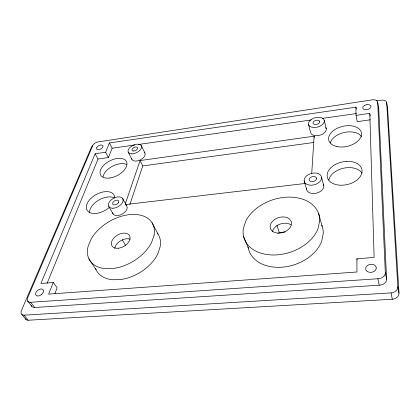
<?xml version="1.0" encoding="UTF-8"?>
<svg xmlns="http://www.w3.org/2000/svg" width="420" height="420" viewBox="0 0 420 420"><rect width="100%" height="100%" fill="white"/><g stroke="black" fill="none" stroke-linecap="round" stroke-linejoin="round"><path stroke-width="0.63" d="M311.708 173.722L314.118 136.19L140.081 160.555L125.47 203.369M129.895 204.409L142.753 165.916L140.081 160.555M54.889 293.585L57.173 287.784L53.272 282.502L40.892 283.469L95.104 153.778L105.63 152.229L109.368 142.931L355.955 107.163L356.323 109.048M47.114 283.248L98.017 159.028L108.481 157.516L112.151 148.202L109.368 142.931M53.272 282.502L48.599 294.121L356.974 271.992L356.895 258.783L374.131 257.434L369.789 113.342L356.008 115.369L357.236 121.674L370.288 119.795M278.56 233.499L279.363 232.507L285.222 231.956M376.625 100.889L381.166 100.196A5.497 3.171 -11.5 0 1 386.668 102.559L387.634 108.843L399 293.202A7.161 5.597 -4.2 0 1 392.306 299.255L28.203 320.24A6.048 3.775 -38.3 0 1 25.489 318.822M112.151 148.202L134.836 144.984M138.726 144.433L311.147 119.973M322.166 118.409L356.522 113.537M142.753 165.916L313.709 142.501M125.701 204.53L305.272 183.472M30.587 302.295L378.368 278.707A7.156 5.46 -6.9 0 0 385.334 273.063L377.701 102.244A5.549 3.197 -12 0 0 372.194 99.855L98.138 141.918A4.678 2.483 -27.2 0 0 92.762 145.541L27.625 297.901A6.09 3.738 -37 0 0 30.587 302.295L34.755 307.493L379.727 285.175A7.088 5.455 -6.4 0 0 386.615 279.562L378.745 108.612A5.502 3.213 -11.8 0 0 378.546 107.851M92.563 145.682A4.599 2.447 -27.3 0 0 91.455 147.184L21.394 310.669A6.101 3.764 -38 0 0 23.998 315.173L391.072 292.903A7.234 5.607 -4.7 0 0 397.84 286.813L386.668 102.559M21.898 314.533L26.114 319.589M23.998 315.173L28.203 320.24M27.636 301.119L31.81 306.306M88.883 258.788L96.064 269.735M122.257 239.815L125.465 245.285M108.864 206.614L113.069 213.89M95.104 153.778L98.017 159.028M122.609 198.418L126.651 205.748M105.63 152.229L108.481 157.516M152.029 222.716L158.041 234.108M128.242 152.197L131.917 159.411M141.393 145.751L144.937 153.017M243.49 236.103L248.341 248.225M276.859 225.23L279.363 232.507M304.164 180.863L306.526 189.168M318.633 213.581L322.161 226.296M321.568 177.224A8.909 5.854 -15 0 1 309.272 185.073A8.909 5.854 -15 0 1 307.776 175.009A8.909 5.854 -15 0 1 321.568 177.224L323.746 185.624M308.417 124.147L310.538 132.332A8.075 4.867 -14.9 0 0 320.166 135.166A8.075 4.867 -14.9 0 0 325.789 127.612M314.118 136.19L314.423 137.398M324.308 120.53A8.159 4.841 -15.1 0 1 313.094 127.46A8.159 4.841 -15.1 0 1 311.708 119.159A8.159 4.841 -15.1 0 1 324.308 120.53L326.267 128.798M356.895 258.783L357.173 259.949M377.89 278.728L379.255 285.191M385.334 272.701L386.615 279.2M391.072 292.903L392.306 299.255M397.84 286.813L399 293.202M369.899 113.978L370.235 115.883M377.701 102.296L378.751 108.665M387.634 108.843L387.634 108.895A5.455 3.181 -11.3 0 0 387.424 108.092M355.955 107.163L356.008 115.369M328.813 180.133A17.572 11.603 -12.4 0 1 345.067 167.905L347.739 167.622A17.572 11.603 -12.4 0 1 362.108 173.192M103.021 176.841A14.49 8.269 -27.5 0 1 112.387 166.252A14.49 8.269 -27.5 0 1 126.536 164.419M89.502 212.562A15.346 9.135 -29.4 0 1 106.775 197.111L108.854 196.891A15.346 9.135 -29.4 0 1 114.161 197.794M114.697 197.951A15.467 9.098 -29.3 0 0 105.84 191.604L103.751 191.83A15.467 9.098 -29.3 0 0 86.646 209.323A15.467 9.098 -29.3 0 0 109.373 207.349M330.293 142.9A16.601 10.274 -12.9 0 1 344.747 132.368A16.601 10.274 -12.9 0 1 361.562 136.558M323.227 184.175A8.81 5.875 -14.8 0 1 316.312 193.216A8.81 5.875 -14.8 0 1 306.537 188.129M125.701 204.871A7.928 4.819 -28.8 0 1 122.624 213.843A7.928 4.819 -28.8 0 1 112.607 212.714M157.353 233.116A35.779 23.347 -30.6 0 1 160.22 246.488L157.899 253.659A35.779 23.347 -30.6 0 1 121.333 279.442L112.864 279.762A35.779 23.347 -30.6 0 1 95.582 268.606M272.449 231.667A10.883 7.733 -17.8 0 1 279.972 224.128A10.883 7.733 -17.8 0 1 290.934 224.837M248.126 247.049A38.551 27.715 -17.7 0 0 282.109 267.194L282.45 267.167A38.551 27.715 -17.7 0 0 321.678 241.29L323.253 233.583A38.551 27.715 -17.7 0 0 321.736 225.167M34.755 307.493A6.038 3.748 -37.3 0 1 31.448 305.371M114.776 248.393A10.096 6.51 -30.4 0 1 120.603 240.791A10.096 6.51 -30.4 0 1 130.132 239.159M144.228 152.187A7.25 4.106 -25.9 0 1 140.291 159.91A7.25 4.106 -25.9 0 1 131.675 158.345M319.667 121.695L319.589 122.246A3.402 2.016 -15.1 0 1 316.045 124.457A3.402 2.016 -15.1 0 1 313.026 122.997L313.105 122.446A3.402 2.016 -15.1 0 1 316.643 120.246A3.402 2.016 -15.1 0 1 319.667 121.695M376.215 267.908L376.073 268.968A5.297 4.016 -7.9 0 1 372.404 272.108L371.033 272.344A5.297 4.016 -7.9 0 1 365.668 268.7A5.297 4.016 -7.9 0 1 370.829 264.285A5.297 4.016 -7.9 0 1 376.215 267.908M319.704 220.857L318.066 228.58A39.275 27.641 -17.9 0 1 278.019 254.788L277.673 254.819A39.275 27.641 -17.9 0 1 243.306 228.842L245.611 221.471A39.275 27.641 -17.9 0 1 288.871 197.106A39.275 27.641 -17.9 0 1 319.704 220.857M316.486 178.6L316.328 179.267A3.712 2.441 -15 0 1 312.239 181.603A3.712 2.441 -15 0 1 309.209 179.498L309.367 178.836A3.712 2.441 -15 0 1 313.451 176.516A3.712 2.441 -15 0 1 316.486 178.6M154.114 235.058L151.688 242.246A36.393 23.215 -30.3 0 1 114.366 268.301L105.782 268.685A36.393 23.215 -30.3 0 1 88.211 246.015L91.156 239.059A36.393 23.215 -30.3 0 1 131.161 214.484A36.393 23.215 -30.3 0 1 154.114 235.058M96.989 147.184L96.637 147.787A3.533 1.89 -27.2 0 0 98.8 149.609A3.533 1.89 -27.2 0 0 102.868 146.858A3.533 1.89 -27.2 0 0 100.695 145.042L99.855 145.241A3.533 1.89 -27.2 0 0 96.989 147.184M118.666 202.303L118.304 202.923A3.339 2 -28.7 0 1 114.361 204.887A3.339 2 -28.7 0 1 112.849 202.713L113.216 202.094A3.339 2 -28.7 0 1 117.143 200.146A3.339 2 -28.7 0 1 118.666 202.303M41.291 294.688C39.79 295.921 36.566 296.966 35.59 294.599A4.536 2.798 -36.5 0 1 37.784 290.33L38.771 289.695A4.536 2.798 -36.5 0 1 43.123 289.748L43.46 290.404A4.536 2.798 -36.5 0 1 41.291 294.688M366.949 104.669L366.786 104.717A4.163 2.42 -12.2 0 0 362.754 107.783A4.163 2.42 -12.2 0 0 366.933 109.604A4.163 2.42 -12.2 0 0 370.96 106.533L370.797 105.919A4.163 2.42 -12.2 0 0 367.846 104.638L366.949 104.669M346.364 161.385L343.675 161.679A17.724 11.582 -12.6 0 0 329.48 181.078A17.724 11.582 -12.6 0 0 359.289 177.812A17.724 11.582 -12.6 0 0 346.364 161.385M110.045 177.965L108.019 178.154A14.595 8.227 -27.4 0 1 104.995 164.11A14.595 8.227 -27.4 0 1 126.704 162.078A14.595 8.227 -27.4 0 1 110.045 177.965M336.956 146.57A16.737 10.243 -13.1 0 0 361.515 133.891A16.737 10.243 -13.1 0 0 336.677 128.573A16.737 10.243 -13.1 0 0 336.956 146.57M112.901 208.247A8.011 4.793 -28.7 0 0 123.102 199.573A8.011 4.793 -28.7 0 0 111.284 199.836A8.011 4.793 -28.7 0 0 112.901 208.247M277.394 233.047A10.988 7.723 -18 0 0 291.349 221.828A10.988 7.723 -18 0 0 273.772 220.159A10.988 7.723 -18 0 0 277.394 233.047M118.33 248.231A10.18 6.489 -30.3 0 0 129.764 236.077A10.18 6.489 -30.3 0 0 114.051 237.767A10.18 6.489 -30.3 0 0 118.33 248.231M131.534 153.862A7.324 4.079 -25.8 0 0 141.661 146.8A7.324 4.079 -25.8 0 0 131.308 146.354A7.324 4.079 -25.8 0 0 131.534 153.862M133.439 151.001A3.05 1.701 -25.8 0 0 137.671 148.066A3.05 1.701 -25.8 0 0 133.371 147.866A3.05 1.701 -25.8 0 0 133.439 151.001"/></g></svg>
